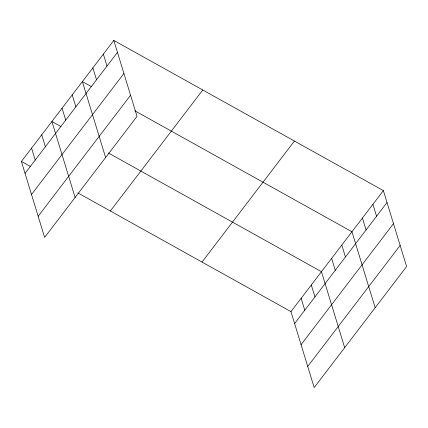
<?xml version="1.0" encoding="UTF-8"?>
<svg xmlns="http://www.w3.org/2000/svg" width="428" height="428" viewBox="0 0 428 428"><rect width="100%" height="100%" fill="white"/><g stroke="black" fill="none" stroke-linecap="round" stroke-linejoin="round"><path stroke-width="0.64" d="M113.816 40.43L137.035 116.379L44.619 237.396L21.4 161.447L113.816 40.43L383.381 190.604L406.6 266.553L314.184 387.57L290.965 311.621L77.853 192.894M25.049 173.372L117.459 52.355M31.506 194.499L123.917 73.482M38.162 216.268L130.572 95.251M110.354 211.004L202.77 89.987M202.011 262.064L294.421 141.047M290.965 311.621L383.381 190.604M294.614 323.547L387.024 202.53M301.071 344.674L393.487 223.657M307.727 366.443L400.143 245.426M91.517 86.659L82.395 81.577L105.614 157.525M134.852 110.804L351.96 231.751L375.179 307.7M61.022 126.592L51.895 121.509L75.114 197.458M108.348 152.962L321.465 271.689L344.684 347.638M21.4 161.447L30.522 166.529M372.906 204.322L376.554 216.247M362.436 218.034L366.079 229.964M341.795 245.062L345.439 256.987M331.63 258.373L335.274 270.303M311.3 285L314.944 296.925M301.13 298.311L304.779 310.236M103.341 54.142L106.984 66.073M92.865 67.859L96.514 79.785M72.225 94.888L75.874 106.813M62.06 108.198L65.709 120.124M41.73 134.82L45.379 146.751M31.565 148.136L35.214 160.061"/></g></svg>
